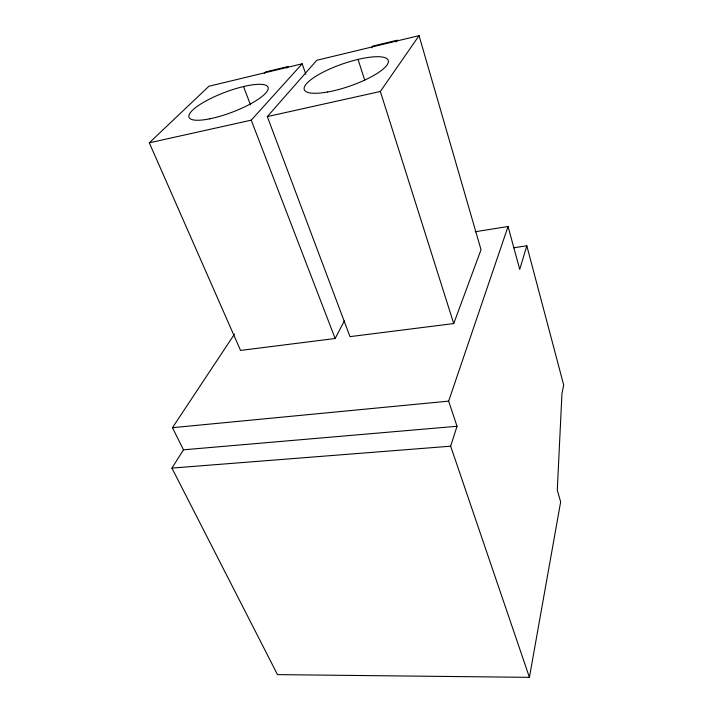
<?xml version="1.0" encoding="UTF-8"?>
<svg xmlns="http://www.w3.org/2000/svg" width="713" height="713" viewBox="0 0 713 713"><rect width="100%" height="100%" fill="white"/><g stroke="black" fill="none" stroke-linecap="round" stroke-linejoin="round"><path stroke-width="1.07" d="M475.108 231.77L508.057 226.493L448.646 401.134L457.024 426.267L183.491 449.814L171.922 468.093L277.5 674.623L529.42 677.35L560.65 501.907L557.281 490.125L561.951 393.647L563.689 385.011L526.818 245.789L513.77 247.776M526.818 245.789L519.724 269.389L508.057 226.493M529.42 677.35L450.652 446.195L457.024 426.267M453.726 323.568L481.025 249.719L419.057 35.65L316.795 60.275L267.313 116.593L349.994 336.634L453.726 323.568L380.35 91.469L419.057 35.65M305.824 74.286L302.16 63.796L208.9 86.255L149.311 142.823L240.557 350.422L335.146 338.506L344.334 320.93M183.491 449.814L172.448 427.684L234.497 334.094M396.071 41.915L397.355 40.169L372.801 46.087L371.428 47.842M149.311 142.823L251.234 120.167L302.16 63.796M286.706 68.092L288.204 66.478L265.708 71.906L264.22 73.448M267.313 116.593L380.35 91.469M172.448 427.684L448.646 401.134M171.922 468.093L450.652 446.195M251.234 120.167L335.146 338.506M243.516 86.558L250.495 104.82M358.042 59.393L364.708 80.114M209.863 118.804A42.29 10.579 -20.8 0 0 268.204 87.886A42.29 10.579 -20.8 0 0 207.492 100.141A42.29 10.579 -20.8 0 0 209.863 118.804M327.632 92.004A44.456 11.649 -19.2 0 0 388.318 60.632A44.456 11.649 -19.2 0 0 322.811 72.325A44.456 11.649 -19.2 0 0 327.632 92.004"/></g></svg>
